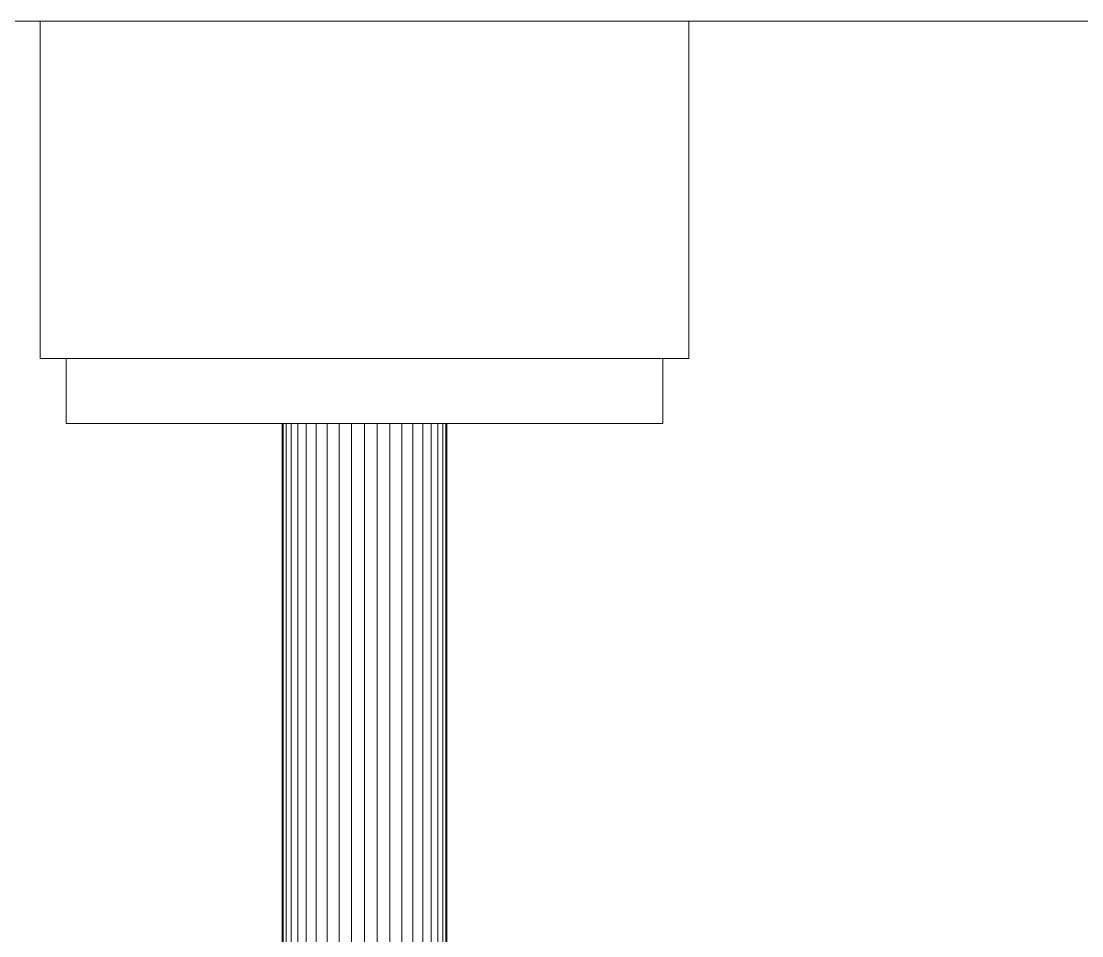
# Model space of a CAD drawing. Header units: centimetres. Extents: x -13467 to 3766, y -437 to 1921.
# Drawn here: x -8419.84 to -8411.66, y 101.08 to 108.13 of the extents above; entities that cross this region are included whole.
import ezdxf

# ---------------------------------------------------------------- set-up
doc = ezdxf.new("R2010")
doc.units = ezdxf.units.CM
doc.layers.add('G-IMPT', color=7, linetype='Continuous', lineweight=9)
doc.layers.add('M-EQPM', color=7, linetype='Continuous', lineweight=9)

# ---------------------------------------------------------------- blocks, each defined once
blk = doc.blocks.new('EQ-02-004 - EQ-02-004_dwg_Agrupar_892-1526218-Sección 1-1')
at = {"layer": 'G-IMPT'}
blk.add_line((-8678.5944, 108.1294), (-8393.0944, 108.1294), dxfattribs=at)
at = {"layer": 'G-IMPT', "flags": 128}
blk.add_lwpolyline([(-8054.0928, 181.1804), (-8059.0928, 181.1804), (-8059.0928, 118.1294), (-8387.6267, 118.1294), (-8387.6267, 181.1804), (-8392.6267, 181.1804), (-8392.6267, 118.1294), (-8678.5944, 118.1294), (-8678.5944, 181.1804), (-8684.0944, 181.1804), (-8684.0944, 171.6294), (-8683.5944, 171.6294), (-8683.5944, 102.6294), (-8678.5944, 102.6294), (-8678.5944, 108.1294), (-8393.0944, 108.1294), (-8393.0944, 102.6294), (-8388.0944, 102.6294), (-8388.0944, 108.1294), (-7432.1194, 108.1294)], dxfattribs=at)
blk = doc.blocks.new('EQ-02-004 - EQ-02-004_dwg_Agrupar_772-V59-Sección 1-1')
at = {"layer": 'M-EQPM', "color": 136, "true_color": 0x007f7f}
for p, q in [((-8162.9744, 105.5294), (-8162.9744, 108.1294)), ((-8162.9744, 108.1294), (-8162.9744, 105.5294)), ((-8157.9744, 108.1294), (-8157.9744, 105.5294)), ((-8157.9744, 108.1294), (-8157.9744, 105.5294)), ((-8157.9744, 105.5294), (-8157.9744, 108.1294)), ((-8162.9744, 105.5294), (-8157.9744, 105.5294)), ((-8162.9744, 105.5294), (-8157.9744, 105.5294)), ((-8162.7744, 105.5294), (-8162.7744, 105.0294)), ((-8162.7744, 105.5294), (-8162.7744, 105.0294)), ((-8158.1744, 105.5294), (-8158.1744, 105.0294)), ((-8158.1744, 105.0294), (-8158.1744, 105.5294)), ((-8158.1744, 105.5294), (-8158.1744, 105.0294)), ((-8158.1744, 105.0294), (-8162.7744, 105.0294)), ((-8158.1744, 105.0294), (-8162.7744, 105.0294)), ((-8161.1094, 105.0294), (-8161.1094, 95.2294)), ((-8161.1094, 95.2294), (-8161.1094, 105.0294)), ((-8161.1094, 95.2294), (-8161.1094, 105.0294)), ((-8161.1016, 105.0294), (-8161.1016, 95.2294)), ((-8161.0783, 105.0294), (-8161.0783, 95.2294)), ((-8161.0783, 105.0294), (-8161.0783, 95.2294)), ((-8161.0783, 105.0294), (-8161.0783, 95.2294)), ((-8161.0402, 105.0294), (-8161.0402, 95.2294)), ((-8161.0402, 95.2294), (-8161.0402, 105.0294)), ((-8161.0402, 95.2294), (-8161.0402, 105.0294)), ((-8160.9881, 105.0294), (-8160.9881, 95.2294)), ((-8160.9234, 105.0294), (-8160.9234, 95.0294)), ((-8160.8476, 105.0294), (-8160.8476, 95.0294)), ((-8160.7627, 105.0294), (-8160.7627, 95.0294)), ((-8160.6706, 105.0294), (-8160.6706, 95.0294)), ((-8160.6706, 105.0294), (-8160.6706, 95.0294)), ((-8160.6706, 105.0294), (-8160.6706, 95.0294)), ((-8160.5737, 105.0294), (-8160.5737, 95.0294)), ((-8160.5737, 95.0294), (-8160.5737, 105.0294)), ((-8160.5737, 95.0294), (-8160.5737, 105.0294)), ((-8160.4744, 105.0294), (-8160.4744, 95.0294)), ((-8160.4744, 105.0294), (-8160.4744, 95.0294)), ((-8160.4744, 105.0294), (-8160.4744, 95.0294)), ((-8160.3751, 105.0294), (-8160.3751, 95.0294)), ((-8160.3751, 95.0294), (-8160.3751, 105.0294)), ((-8160.3751, 105.0294), (-8160.3751, 95.0294)), ((-8160.2782, 105.0294), (-8160.2782, 95.0294)), ((-8160.2782, 95.0294), (-8160.2782, 105.0294)), ((-8160.2782, 95.0294), (-8160.2782, 105.0294)), ((-8160.1861, 105.0294), (-8160.1861, 95.0294)), ((-8160.1861, 105.0294), (-8160.1861, 95.0294)), ((-8160.1861, 105.0294), (-8160.1861, 95.0294)), ((-8160.1012, 105.0294), (-8160.1012, 95.0294)), ((-8160.0254, 105.0294), (-8160.0254, 95.0294)), ((-8160.0254, 95.0294), (-8160.0254, 105.0294)), ((-8160.0254, 95.0294), (-8160.0254, 105.0294)), ((-8159.9607, 105.0294), (-8159.9607, 95.0294)), ((-8159.9086, 105.0294), (-8159.9086, 95.0294)), ((-8159.9086, 105.0294), (-8159.9086, 95.0294)), ((-8159.9086, 105.0294), (-8159.9086, 95.0294)), ((-8159.8705, 105.0294), (-8159.8705, 95.0294)), ((-8159.8705, 95.0294), (-8159.8705, 105.0294)), ((-8159.8705, 95.0294), (-8159.8705, 105.0294)), ((-8159.8472, 105.0294), (-8159.8472, 95.0294)), ((-8159.8394, 105.0294), (-8159.8394, 95.0294)), ((-8159.8394, 105.0294), (-8159.8394, 95.0294)), ((-8159.8394, 105.0294), (-8159.8394, 95.0294))]:
    blk.add_line(p, q, dxfattribs=at)
at = {"layer": 'M-EQPM', "color": 136, "true_color": 0x007f7f, "flags": 128}
for points in [[(-8162.9744, 108.1294), (-8162.9744, 105.5294), (-8157.9744, 105.5294)], [(-8158.1744, 105.0294), (-8162.7744, 105.0294), (-8162.7744, 105.5294)]]:
    blk.add_lwpolyline(points, dxfattribs=at)
for points in [[(-8161.1016, 95.2294), (-8161.1016, 105.0294)], [(-8160.9881, 95.2294), (-8160.9881, 105.0294)], [(-8160.9234, 95.0294), (-8160.9234, 105.0294)], [(-8160.8476, 95.0294), (-8160.8476, 105.0294)], [(-8160.7627, 95.0294), (-8160.7627, 105.0294)], [(-8160.1012, 95.0294), (-8160.1012, 105.0294)], [(-8159.9607, 95.0294), (-8159.9607, 105.0294)], [(-8159.8472, 95.0294), (-8159.8472, 105.0294)]]:
    blk.add_lwpolyline(points, close=True, dxfattribs=at)
blk = doc.blocks.new('EQ-02-004 - EQ-02-004_dwg-1526208-Sección 1-1')
for name, p in [('EQ-02-004 - EQ-02-004_dwg_Agrupar_892-1526218-Sección 1-1', (0, 0)), ('EQ-02-004 - EQ-02-004_dwg_Agrupar_772-V59-Sección 1-1', (-256.72, 0))]:
    blk.add_blockref(name, p)
blk = doc.blocks.new('EQ-02-004 - EQ-02-004-1526283-Sección 1-1')
blk.add_blockref('EQ-02-004 - EQ-02-004_dwg-1526208-Sección 1-1', (0, 0))
blk = doc.blocks.new('PQ_RVR_MEP-01_ZZ_ZZ_MO_T_A_rvt-1-Sección 1-1')
at = {"layer": 'M-EQPM', "lineweight": 9}
blk.add_blockref('EQ-02-004 - EQ-02-004-1526283-Sección 1-1', (0, 0), dxfattribs=at)

msp = doc.modelspace()

# ---------------------------------------------------------------- block references
at = {"lineweight": 5}
msp.add_blockref('PQ_RVR_MEP-01_ZZ_ZZ_MO_T_A_rvt-1-Sección 1-1', (0, 0), dxfattribs=at)

doc.saveas('drawing.dxf')
